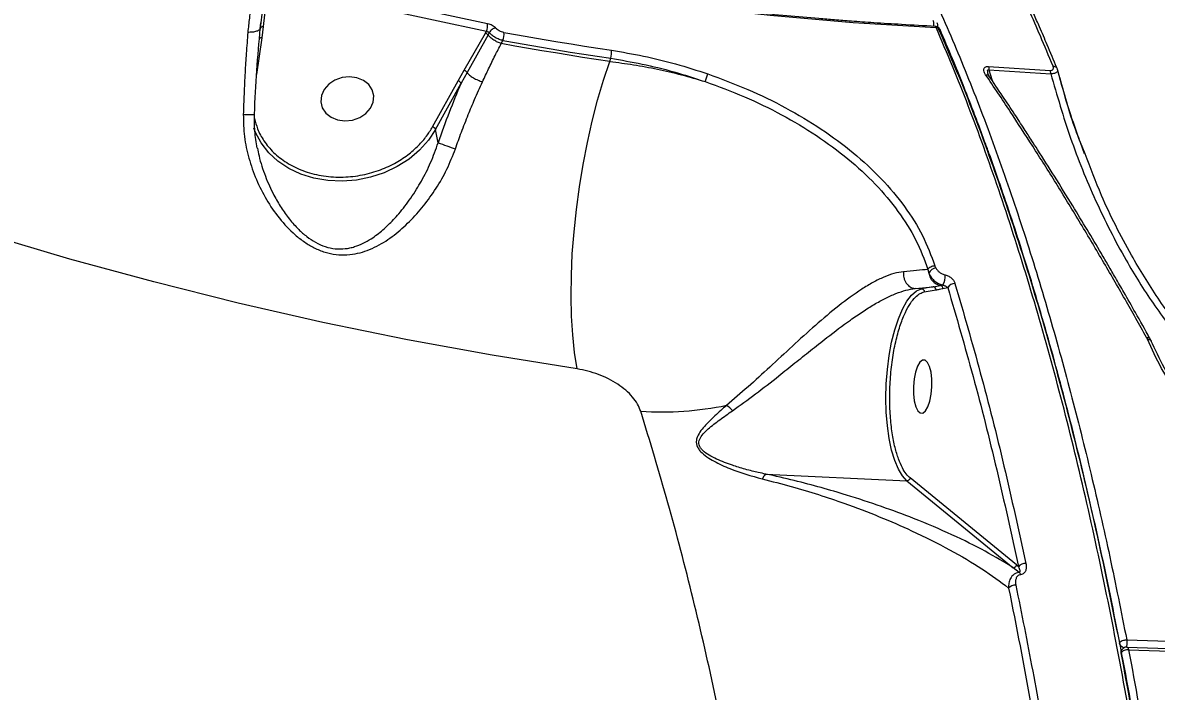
# Model space of a CAD drawing. Header units: millimetres. Extents: x -5609 to 5139, y -3980 to 3221.
# Drawn here: x 2447.6 to 2638.7, y -23.6 to 89.1 of the extents above; entities that cross this region are included whole.
import ezdxf

# ---------------------------------------------------------------- set-up
doc = ezdxf.new("R2010")
doc.units = ezdxf.units.MM
doc.layers.add('DIKOM_ОБЪЕКТ', color=7, linetype='Continuous')
doc.layers.add('DIKOM_РАЗМЕР_ОБЪЕКТА', color=7, linetype='Continuous')
doc.styles.add('style1', font='arial.ttf', dxfattribs={"width": 0.8})
doc.dimstyles.new('1-50', dxfattribs={"dimtxt": 300, "dimasz": 200, "dimexe": 100, "dimexo": 0, "dimgap": 100, "dimtad": 1, "dimtxsty": 'style1', "dimcen": 200, "dimclrd": 7, "dimclre": 7, "dimclrt": 7, "dimadec": 1, "dimazin": 2, "dimtfac": 1, "dimtmove": 0, "dimatfit": 2, "dimfxl": 0, "dimlwd": 25, "dimlwe": 18, "dimarcsym": 0})

# ---------------------------------------------------------------- blocks, each defined once
blk = doc.blocks.new('A$Cc336a1e3')
at = {"color": 8, "linetype": 'Continuous', "lineweight": 15}
for p, q in [((5307.92, 1361.51), (5308.74, 1368.13)), ((5308.09, 1359.41), (5307.23, 1353.25)), ((5430.64, 1354.01), (5431.19, 1352.21))]:
    blk.add_line(p, q, dxfattribs=at)
at = {"color": 7, "linetype": 'Continuous', "lineweight": 15}
for p, q in [((5309.15, 1368.27), (5308.31, 1361.29)), ((5345.95, 1360.47), (5309.17, 1368.38)), ((5309.39, 1369.72), (5346.15, 1361.82)), ((5307.83, 1360.92), (5307.96, 1361.95)), ((5307.83, 1360.7), (5307.87, 1361.06)), ((5307.87, 1361.06), (5307.92, 1361.51)), ((5308.31, 1361.29), (5308.09, 1359.41)), ((5345.8, 1360.19), (5345.95, 1360.47)), ((5346.45, 1360.29), (5346.23, 1359.9)), ((5342.2, 1353.94), (5345.8, 1360.19)), ((5346.23, 1359.9), (5342.69, 1353.55)), ((5348.47, 1358.43), (5348.75, 1358.95)), ((5366.74, 1355.42), (5366.9, 1355.96)), ((5430.57, 1354.57), (5440.97, 1353.92)), ((5341.18, 1352.18), (5342.2, 1353.94)), ((5342.69, 1353.55), (5341.68, 1351.75)), ((5430.64, 1354.01), (5441.06, 1353.36)), ((5336.88, 1344.41), (5341.18, 1352.18)), ((5337.38, 1343.98), (5341.68, 1351.75)), ((5337.82, 1341.74), (5337.38, 1343.98)), ((5446.73, 1339.86), (5446.05, 1341.8)), ((5446.84, 1339.87), (5446.07, 1341.8)), ((5420.36, 1320.4), (5420.52, 1319.78)), ((5421.7, 1320.64), (5421.54, 1321)), ((5418.2, 1317.16), (5418.21, 1317.16)), ((5418.21, 1317.16), (5421.27, 1317.47)), ((5419.29, 1317.11), (5418.21, 1317.16)), ((5421.27, 1317.47), (5419.29, 1317.11)), ((5419.75, 1316.59), (5421.73, 1316.95)), ((5421.27, 1317.47), (5422.47, 1317.69)), ((5422.47, 1317.69), (5422.87, 1317.77)), ((5422.87, 1317.17), (5423.71, 1317.34)), ((5457.2, 1308.92), (5457.22, 1308.88)), ((5457.22, 1308.88), (5457.35, 1308.63)), ((5457.82, 1308.7), (5457.81, 1308.72)), ((5458, 1308.34), (5457.83, 1308.69)), ((5393.06, 1285.91), (5416.82, 1284.79)), ((5416.82, 1284.79), (5434.74, 1270.13)), ((5435.27, 1270.59), (5417.35, 1285.25)), ((5435.27, 1270.59), (5435.63, 1270.29)), ((5435.74, 1269.33), (5434.74, 1270.13)), ((5452.71, 1257.2), (5452.62, 1257.45)), ((5453.04, 1256.29), (5452.86, 1255.98))]:
    blk.add_line(p, q, dxfattribs=at)
at = {"color": 7, "linetype": 'Continuous', "lineweight": 15, "flags": 128}
for points in [[(5134.37, 1449.42), (5147.2, 1442.04), (5160.17, 1434.95), (5173.28, 1428.17), (5186.5, 1421.69), (5199.85, 1415.51), (5213.3, 1409.65), (5226.85, 1404.1), (5240.48, 1398.87), (5254.2, 1393.96), (5267.99, 1389.38), (5281.84, 1385.13), (5295.75, 1381.2), (5309.7, 1377.61), (5323.68, 1374.36), (5337.69, 1371.45), (5351.71, 1368.87), (5365.75, 1366.64), (5379.78, 1364.75), (5393.8, 1363.21), (5407.79, 1362.01), (5421.76, 1361.16)], [(5361.24, 1303.64), (5346.95, 1305.94), (5332.66, 1308.55), (5318.39, 1311.47), (5304.14, 1314.72), (5289.92, 1318.27), (5275.74, 1322.14), (5261.61, 1326.32), (5247.53, 1330.81), (5233.51, 1335.6), (5219.56, 1340.69), (5205.68, 1346.09), (5191.89, 1351.78), (5178.2, 1357.76), (5164.6, 1364.03)], [(5307.87, 1361.06), (5307.88, 1361.11), (5307.91, 1361.15), (5307.95, 1361.19), (5308, 1361.23), (5308.07, 1361.26), (5308.14, 1361.28), (5308.22, 1361.29), (5308.31, 1361.29)], [(5348.92, 1360.3), (5351.18, 1359.89), (5353.44, 1359.5), (5355.71, 1359.11), (5357.97, 1358.74), (5360.23, 1358.37), (5362.5, 1358.01), (5364.76, 1357.66), (5367.02, 1357.32)], [(5366.74, 1355.42), (5364.46, 1355.77), (5362.17, 1356.12), (5359.89, 1356.49), (5357.6, 1356.86), (5355.32, 1357.24), (5353.04, 1357.63), (5350.75, 1358.02), (5348.47, 1358.43)], [(5348.75, 1358.95), (5351.02, 1358.54), (5353.29, 1358.15), (5355.56, 1357.76), (5357.83, 1357.38), (5360.09, 1357.01), (5362.36, 1356.65), (5364.63, 1356.3), (5366.9, 1355.96)], [(5361.24, 1303.64), (5360.81, 1306.38), (5360.5, 1309.34), (5360.3, 1312.52), (5360.22, 1315.88), (5360.27, 1319.39), (5360.43, 1323.02), (5360.72, 1326.73), (5361.12, 1330.49), (5361.63, 1334.28), (5362.25, 1338.04), (5362.97, 1341.75), (5363.79, 1345.38), (5364.7, 1348.89), (5365.68, 1352.25), (5366.74, 1355.42)], [(5324.14, 1352.68), (5322.91, 1352.84), (5321.63, 1352.7), (5320.44, 1352.27), (5319.4, 1351.58), (5318.63, 1350.7), (5318.16, 1349.69), (5318.05, 1348.64), (5318.3, 1347.62), (5318.89, 1346.73), (5319.78, 1346.03), (5320.89, 1345.58), (5322.12, 1345.42), (5323.4, 1345.56), (5324.6, 1345.99), (5325.63, 1346.67), (5326.4, 1347.55), (5326.87, 1348.56), (5326.98, 1349.62), (5326.73, 1350.64), (5326.14, 1351.53), (5325.25, 1352.23), (5324.14, 1352.68)], [(5453.86, 1257.97), (5467.77, 1257.53), (5481.68, 1257.47), (5495.57, 1257.79), (5509.44, 1258.48), (5523.28, 1259.56), (5537.08, 1261.01), (5550.83, 1262.83), (5564.52, 1265.04), (5578.15, 1267.61), (5591.7, 1270.56), (5605.17, 1273.88), (5618.54, 1277.56), (5631.81, 1281.61), (5644.97, 1286.03), (5658, 1290.8), (5670.92, 1295.93), (5683.69, 1301.41), (5696.32, 1307.25), (5708.79, 1313.42), (5721.11, 1319.94), (5733.25, 1326.8)], [(5453.89, 1256.75), (5467.83, 1256.31), (5481.76, 1256.25), (5495.68, 1256.57), (5509.59, 1257.26), (5523.46, 1258.34), (5537.28, 1259.79), (5551.07, 1261.63), (5564.79, 1263.83), (5578.44, 1266.41), (5592.02, 1269.37), (5605.52, 1272.69), (5618.92, 1276.39), (5632.22, 1280.44), (5645.4, 1284.87), (5658.47, 1289.65), (5671.41, 1294.79), (5684.21, 1300.29), (5696.86, 1306.13), (5709.37, 1312.32), (5721.71, 1318.86), (5733.88, 1325.73)], [(5454.18, 1256.31), (5468.13, 1255.87), (5482.08, 1255.81), (5496.01, 1256.13), (5509.93, 1256.83), (5523.81, 1257.9), (5537.65, 1259.36), (5551.44, 1261.19), (5565.18, 1263.4), (5578.84, 1265.98), (5592.44, 1268.94), (5605.94, 1272.27), (5619.35, 1275.96), (5632.66, 1280.03), (5645.86, 1284.45), (5658.94, 1289.24), (5671.89, 1294.39), (5684.7, 1299.89), (5697.37, 1305.74), (5709.88, 1311.93), (5722.23, 1318.47), (5734.41, 1325.35)], [(5416.82, 1284.79), (5416.07, 1285.61), (5415.38, 1286.76), (5414.77, 1288.21), (5414.25, 1289.93), (5413.83, 1291.89), (5413.53, 1294.03), (5413.35, 1296.32), (5413.29, 1298.7), (5413.35, 1301.13), (5413.53, 1303.54), (5413.84, 1305.89), (5414.25, 1308.13), (5414.77, 1310.21), (5415.38, 1312.08), (5416.07, 1313.7), (5416.82, 1315.04), (5417.62, 1316.07), (5418.45, 1316.77), (5419.29, 1317.11)], [(5419.01, 1304.74), (5418.61, 1304.06), (5418.28, 1303.1), (5418.04, 1301.94), (5417.93, 1300.67), (5417.93, 1299.4), (5418.06, 1298.24), (5418.31, 1297.26), (5418.65, 1296.57), (5419.06, 1296.2), (5419.5, 1296.19), (5419.94, 1296.54), (5420.34, 1297.23), (5420.67, 1298.19), (5420.9, 1299.35), (5421.02, 1300.61), (5421.01, 1301.88), (5420.88, 1303.05), (5420.63, 1304.02), (5420.29, 1304.72), (5419.89, 1305.09), (5419.45, 1305.1), (5419.01, 1304.74)]]:
    blk.add_lwpolyline(points, dxfattribs=at)
at = {"color": 8, "linetype": 'Continuous', "lineweight": 15, "flags": 128}
for points in [[(5308.09, 1359.41), (5307.99, 1359.41), (5307.91, 1359.39), (5307.82, 1359.37), (5307.76, 1359.34), (5307.7, 1359.3), (5307.67, 1359.25), (5307.65, 1359.2), (5307.65, 1359.2)], [(5337.38, 1343.98), (5336.18, 1342.16), (5334.68, 1340.48), (5332.92, 1338.99), (5330.93, 1337.72), (5328.75, 1336.68), (5326.45, 1335.92), (5324.05, 1335.43), (5321.63, 1335.25), (5319.22, 1335.35), (5316.89, 1335.76), (5314.68, 1336.45), (5312.65, 1337.41), (5310.83, 1338.62), (5309.27, 1340.06), (5308, 1341.69), (5307.05, 1343.47), (5306.77, 1344.21)]]:
    blk.add_lwpolyline(points, dxfattribs=at)
at = {"color": 7, "linetype": 'Continuous', "lineweight": 15}
for centre, radius, start, end in [((5343.12, 1361.57), 3.04, 338.8155, 4.7076), ((5346.12, 1359.95), 2.81, 339.0799, 7.0507), ((5345.51, 1359.29), 0.945, 40.1717, 72.2199), ((5364.36, 1356.88), 2.7, 340.1719, 9.3898), ((5341.94, 1353.12), 0.862, 29.5692, 71.896), ((5351.55, 1363.32), 33.26, 340.1688, 342.5162), ((5439.1, 1353.35), 1.96, 0.2464, 16.9184), ((5340.84, 1351.17), 1.06, 69.5388, 71.6914), ((5341.01, 1351.46), 0.736, 23.0436, 73.4328), ((5336.69, 1343.68), 0.757, 23.5382, 75.5637), ((5357.55, 1392.93), 54.86, 248.9251, 252.1471), ((5421.83, 1319.23), 1.42, 94.9954, 156.9877), ((5422.98, 1320.11), 2.48, 187.6378, 258.0805), ((5420.78, 1319.19), 2.52, 325.7225, 6.1233), ((5419.27, 1316.66), 0.447, 71.9387, 87.2924), ((5421.25, 1317.02), 0.447, 71.9364, 87.2948), ((5421.22, 1316.97), 0.51, 358.0692, 70.7236), ((5424.82, 1316.74), 1.26, 85.1085, 151.7424), ((5375.57, 1350.47), 54.08, 266.175, 281.5934), ((5383.83, 1293.59), 4.69, 39.8033, 56.2203), ((5434.74, 1270.66), 0.53, 269.0436, 352.3952), ((5436.73, 1269.47), 1.38, 84.2457, 143.271), ((5435.28, 1268.75), 0.739, 16.1009, 51.792), ((5435.05, 1265.75), 1.45, 84.9908, 138.8774)]:
    blk.add_arc(centre, radius, start, end, dxfattribs=at)
for points, knots in [([(5421.59, 1361.34), (5419.7, 1361.44), (5416.25, 1361.62), (5411.54, 1361.92), (5407.77, 1362.18), (5404.69, 1362.42), (5399.25, 1362.86), (5388.26, 1363.88), (5372.33, 1365.78), (5354.19, 1368.53), (5335.65, 1371.9), (5316.03, 1376.13), (5295.38, 1381.33), (5279.23, 1385.99), (5267.55, 1389.65), (5260.27, 1392.03), (5252.98, 1394.52), (5245.54, 1397.15), (5238.4, 1399.78), (5231.88, 1402.26), (5226, 1404.57), (5220.31, 1406.86), (5214.57, 1409.24), (5208.92, 1411.65), (5203.33, 1414.09), (5194.08, 1418.24), (5181.2, 1424.29), (5167.89, 1431), (5157.78, 1436.35), (5152.39, 1439.29), (5148.52, 1441.44), (5145.86, 1442.93), (5142.61, 1444.77), (5138.71, 1447.01), (5135.91, 1448.66), (5134.39, 1449.54)], [0, 0, 0, 0, 0.019331, 0.035395, 0.048183, 0.05786, 0.066898, 0.103716, 0.170042, 0.229263, 0.288484, 0.358985, 0.429486, 0.499987, 0.525112, 0.550237, 0.575363, 0.600813, 0.627681, 0.649928, 0.669085, 0.689516, 0.709802, 0.729705, 0.749447, 0.769188, 0.828411, 0.887634, 0.913693, 0.939166, 0.946989, 0.956554, 0.968582, 0.983067, 1, 1, 1, 1]), ([(5441.45, 1354.63), (5440.74, 1356.34), (5439.41, 1359.54), (5437.51, 1363.87), (5435.92, 1367.37), (5434.63, 1370.12), (5433.82, 1371.81), (5433.33, 1372.81), (5433.11, 1373.26), (5432.91, 1373.68), (5432.71, 1374.07), (5432.53, 1374.43), (5431.27, 1376.97), (5429, 1381.37), (5425.75, 1387.25), (5423.64, 1390.77), (5422.63, 1392.44)], [0, 0, 0, 0, 0.120822, 0.226649, 0.317481, 0.382191, 0.43632, 0.448749, 0.460453, 0.471429, 0.481682, 0.491205, 0.500006, 0.682432, 0.849098, 1, 1, 1, 1]), ([(5442.08, 1354.35), (5441.55, 1355.64), (5440.58, 1357.97), (5439.28, 1360.99), (5438.26, 1363.31), (5437.4, 1365.21), (5435.78, 1368.76), (5433.7, 1373.11), (5431.19, 1378.07), (5429.57, 1381.14), (5428.37, 1383.34), (5427.46, 1384.99), (5426.29, 1387.05), (5424.86, 1389.51), (5423.82, 1391.23), (5423.25, 1392.17)], [0, 0, 0, 0, 0.091759, 0.164602, 0.218584, 0.261865, 0.306037, 0.484357, 0.598043, 0.702918, 0.737192, 0.783861, 0.843198, 0.915232, 1, 1, 1, 1]), ([(5306.63, 1367.46), (5306.53, 1366.71), (5306.34, 1365.18), (5306, 1362.8), (5305.83, 1361.14), (5305.75, 1360.33)], [0, 0, 0, 0, 0.327815, 0.671603, 1, 1, 1, 1]), ([(5421.35, 1361.93), (5421.34, 1362), (5421.32, 1362.16), (5421.27, 1362.27), (5421.25, 1362.33)], [0, 0, 0, 0, 0.500121, 1, 1, 1, 1]), ([(5305.75, 1360.33), (5305.66, 1359.15), (5305.48, 1356.94), (5305.27, 1353.46), (5305.1, 1350.02), (5305.03, 1347.64), (5304.99, 1346.49)], [0, 0, 0, 0, 0.264905, 0.499064, 0.757741, 1, 1, 1, 1]), ([(5307.87, 1361.06), (5307.83, 1360.95), (5307.75, 1360.74), (5307.26, 1360.49), (5306.57, 1360.34), (5306.01, 1360.33), (5305.75, 1360.33)], [0, 0, 0, 0, 0.248142, 0.507901, 0.763399, 1, 1, 1, 1]), ([(5306.86, 1346.54), (5306.98, 1349.02), (5307.22, 1353.98), (5307.64, 1358.65), (5307.85, 1360.98)], [0, 0, 0, 0, 0.501087, 1, 1, 1, 1]), ([(5345.95, 1360.47), (5346, 1360.47), (5346.1, 1360.46), (5346.24, 1360.43), (5346.36, 1360.37), (5346.42, 1360.32), (5346.45, 1360.29)], [0, 0, 0, 0, 0.256211, 0.508707, 0.756289, 1, 1, 1, 1]), ([(5346.15, 1361.82), (5346.28, 1361.78), (5346.55, 1361.72), (5346.93, 1361.54), (5347.27, 1361.32), (5347.43, 1361.15), (5347.51, 1361.06)], [0, 0, 0, 0, 0.249316, 0.499123, 0.749209, 1, 1, 1, 1]), ([(5347.51, 1361.06), (5347.41, 1361.04), (5347.21, 1361), (5346.9, 1360.82), (5346.62, 1360.57), (5346.51, 1360.39), (5346.45, 1360.29)], [0, 0, 0, 0, 0.24178, 0.499991, 0.758277, 1, 1, 1, 1]), ([(5348.75, 1358.95), (5348.53, 1359.01), (5348.09, 1359.13), (5347.44, 1359.45), (5346.86, 1359.85), (5346.59, 1360.15), (5346.45, 1360.29)], [0, 0, 0, 0, 0.248968, 0.498585, 0.748737, 1, 1, 1, 1]), ([(5348.92, 1360.3), (5348.78, 1360.33), (5348.51, 1360.39), (5348.11, 1360.57), (5347.76, 1360.8), (5347.59, 1360.97), (5347.51, 1361.06)], [0, 0, 0, 0, 0.249231, 0.49894, 0.749055, 1, 1, 1, 1]), ([(5366.47, 639.15), (5368.93, 642.33), (5373.84, 648.68), (5381, 659.52), (5387.98, 671.24), (5394.74, 683.9), (5401.13, 697.13), (5407.14, 710.81), (5412.79, 724.85), (5417.11, 736.56), (5420.24, 745.54), (5422.26, 751.54), (5424.24, 757.64), (5426.19, 763.81), (5428.09, 770.07), (5431.16, 780.5), (5435.24, 795.34), (5440.11, 814.92), (5444.58, 834.87), (5448.65, 855.12), (5452.25, 875.14), (5455.39, 894.85), (5458.12, 914.16), (5459.99, 929.28), (5461.21, 940.1), (5461.9, 946.59), (5462.56, 953.08), (5463.18, 959.57), (5463.76, 966.04), (5464.31, 972.5), (5465.26, 984.51), (5466.44, 1002.04), (5467.54, 1025), (5468.2, 1047.66), (5468.44, 1069.94), (5468.29, 1089.1), (5467.92, 1105.23), (5467.46, 1118.44), (5466.86, 1131.43), (5466.13, 1144.19), (5465.25, 1156.72), (5464.25, 1169.01), (5463.12, 1181.05), (5461.56, 1195.71), (5459.44, 1212.84), (5456.6, 1232.21), (5453.4, 1250.96), (5449.85, 1269.06), (5445.95, 1286.45), (5441.73, 1303.08), (5437.19, 1318.92), (5432.34, 1333.92), (5427.23, 1348.11), (5423.58, 1356.81), (5421.76, 1361.16)], [0, 0, 0, 0, 0.025552, 0.050983, 0.076294, 0.101484, 0.126553, 0.149842, 0.173026, 0.196104, 0.205143, 0.214165, 0.223171, 0.232161, 0.241134, 0.250092, 0.276443, 0.302491, 0.328238, 0.353682, 0.378823, 0.402016, 0.424946, 0.447612, 0.455186, 0.46273, 0.470244, 0.477729, 0.485183, 0.492607, 0.500002, 0.526531, 0.552719, 0.578564, 0.604068, 0.629229, 0.644782, 0.660202, 0.675488, 0.690641, 0.70566, 0.720545, 0.735296, 0.749914, 0.775113, 0.80027, 0.825384, 0.850457, 0.875486, 0.900474, 0.925419, 0.950322, 0.975182, 1, 1, 1, 1]), ([(5367.13, 639.42), (5367.85, 640.32), (5369.21, 642.03), (5371.1, 644.52), (5372.72, 646.72), (5374.07, 648.59), (5375.2, 650.2), (5377.45, 653.44), (5380.73, 658.42), (5385.05, 665.44), (5390.24, 674.44), (5396.37, 686.04), (5403.11, 700.25), (5409.42, 714.92), (5415.31, 729.92), (5420.95, 745.68), (5426.34, 762.15), (5431.45, 779.28), (5436.29, 797.04), (5440.83, 815.39), (5445.07, 834.28), (5449, 853.67), (5452.6, 873.48), (5455.85, 893.67), (5458.77, 914.19), (5461.33, 934.99), (5463.54, 956.02), (5465.39, 977.23), (5466.86, 998.56), (5467.96, 1019.93), (5468.69, 1041.3), (5469.04, 1062.62), (5469.01, 1083.84), (5468.6, 1104.9), (5467.81, 1125.76), (5466.65, 1146.34), (5465.12, 1166.58), (5463.22, 1186.44), (5460.96, 1205.88), (5458.34, 1224.83), (5455.36, 1243.28), (5452.05, 1261.15), (5448.48, 1278.01), (5444.69, 1293.85), (5440.72, 1308.72), (5437.27, 1320.28), (5434.5, 1328.86), (5432.57, 1334.58), (5431.04, 1338.92), (5429.85, 1342.16), (5428.9, 1344.74), (5427.69, 1347.93), (5426.19, 1351.74), (5424.41, 1356.13), (5423.11, 1359.18), (5422.41, 1360.81)], [0, 0, 0, 0, 0.007473, 0.014038, 0.019684, 0.024396, 0.028181, 0.031571, 0.048145, 0.063179, 0.078212, 0.105054, 0.131895, 0.156297, 0.180744, 0.205166, 0.229565, 0.253964, 0.278363, 0.302761, 0.327166, 0.351622, 0.376024, 0.400421, 0.424819, 0.449216, 0.473614, 0.498037, 0.522477, 0.546874, 0.571271, 0.595669, 0.620065, 0.644465, 0.668917, 0.693327, 0.717725, 0.742122, 0.766521, 0.790918, 0.81533, 0.839783, 0.864185, 0.886958, 0.909732, 0.932505, 0.942527, 0.952483, 0.961633, 0.965112, 0.969632, 0.975381, 0.982366, 0.990583, 1, 1, 1, 1]), ([(5422.44, 1360.74), (5422.43, 1360.76), (5422.4, 1360.89), (5422.21, 1361.09), (5421.92, 1361.3), (5421.68, 1361.33), (5421.58, 1361.34)], [0, 0, 0, 0, 0.049865, 0.373158, 0.707656, 1, 1, 1, 1]), ([(5421.97, 1361.22), (5421.97, 1361.23), (5421.98, 1361.25), (5422, 1361.31), (5422.02, 1361.46), (5422.02, 1361.67), (5421.96, 1361.83), (5421.93, 1361.91)], [0, 0, 0, 0, 0.013049, 0.104176, 0.287055, 0.618767, 1, 1, 1, 1]), ([(5345.3, 1351.98), (5345.65, 1352.73), (5346.35, 1354.24), (5347.37, 1356.41), (5348.11, 1357.77), (5348.47, 1358.43)], [0, 0, 0, 0, 0.332983, 0.677094, 1, 1, 1, 1]), ([(5348.47, 1358.43), (5348.26, 1358.51), (5347.83, 1358.66), (5347.2, 1359.02), (5346.63, 1359.44), (5346.36, 1359.75), (5346.23, 1359.9)], [0, 0, 0, 0, 0.241495, 0.495406, 0.751779, 1, 1, 1, 1]), ([(5367.02, 1357.32), (5368.82, 1357.01), (5372.41, 1356.41), (5377.87, 1355.07), (5381.46, 1353.91), (5383.26, 1353.33)], [0, 0, 0, 0, 0.333875, 0.666015, 1, 1, 1, 1]), ([(5366.74, 1355.42), (5368.08, 1355.26), (5370.75, 1354.92), (5374.79, 1354.15), (5378.83, 1353.22), (5381.49, 1352.43), (5382.83, 1352.03)], [0, 0, 0, 0, 0.251205, 0.500435, 0.749453, 1, 1, 1, 1]), ([(5366.9, 1355.96), (5368.66, 1355.66), (5372.18, 1355.06), (5377.54, 1353.75), (5381.06, 1352.61), (5382.83, 1352.03)], [0, 0, 0, 0, 0.334014, 0.665991, 1, 1, 1, 1]), ([(5430.08, 1353.2), (5429.99, 1353.35), (5429.81, 1353.65), (5429.75, 1354.03), (5429.82, 1354.3), (5429.97, 1354.46), (5430.22, 1354.57), (5430.45, 1354.57), (5430.57, 1354.57)], [0, 0, 0, 0, 0.25057, 0.499894, 0.625077, 0.750492, 0.875269, 1, 1, 1, 1]), ([(5430.57, 1354.57), (5430.59, 1354.49), (5430.63, 1354.34), (5430.64, 1354.12), (5430.64, 1354.01)], [0, 0, 0, 0, 0.500003, 1, 1, 1, 1]), ([(5440.97, 1353.92), (5441.04, 1353.92), (5441.16, 1353.92), (5441.31, 1353.97), (5441.42, 1354.05), (5441.51, 1354.19), (5441.53, 1354.39), (5441.47, 1354.55), (5441.45, 1354.63)], [0, 0, 0, 0, 0.124715, 0.249732, 0.369413, 0.500319, 0.750131, 1, 1, 1, 1]), ([(5342.69, 1353.55), (5342.81, 1353.41), (5343.07, 1353.13), (5343.74, 1352.68), (5344.52, 1352.26), (5345.05, 1352.07), (5345.3, 1351.98)], [0, 0, 0, 0, 0.248058, 0.508056, 0.763652, 1, 1, 1, 1]), ([(5383.26, 1353.33), (5385.52, 1352.49), (5390.04, 1350.83), (5396.47, 1347.68), (5402.46, 1344.11), (5407.89, 1340.09), (5412.62, 1335.71), (5416.54, 1331.02), (5419.65, 1326.1), (5420.91, 1322.71), (5421.54, 1321)], [0, 0, 0, 0, 0.124822, 0.249216, 0.374557, 0.498948, 0.624295, 0.749046, 0.873927, 1, 1, 1, 1]), ([(5457.2, 1308.92), (5455.99, 1311.07), (5453.54, 1315.46), (5449.75, 1322), (5445.87, 1328.52), (5441.95, 1334.94), (5438.07, 1341.09), (5434.12, 1347.21), (5431.47, 1351.15), (5430.08, 1353.2)], [0, 0, 0, 0, 0.135727, 0.276763, 0.4231, 0.566648, 0.710891, 0.849209, 1, 1, 1, 1]), ([(5430.64, 1353.02), (5430.62, 1353.05), (5430.6, 1353.09), (5430.56, 1353.17), (5430.55, 1353.21)], [0, 0, 0, 0, 0.537812, 1, 1, 1, 1]), ([(5457.77, 1308.77), (5456.96, 1310.23), (5455.5, 1312.83), (5453.56, 1316.24), (5452.04, 1318.87), (5450.78, 1321.04), (5448.39, 1325.1), (5445.36, 1330.15), (5441.76, 1335.97), (5439.46, 1339.61), (5437.76, 1342.25), (5436.48, 1344.24), (5434.85, 1346.74), (5432.86, 1349.73), (5431.42, 1351.87), (5430.64, 1353.02)], [0, 0, 0, 0, 0.091556, 0.164214, 0.217963, 0.26124, 0.305428, 0.48375, 0.597416, 0.702126, 0.736577, 0.783425, 0.842907, 0.915073, 1, 1, 1, 1]), ([(5441.06, 1353.36), (5441.18, 1353.37), (5441.43, 1353.39), (5441.74, 1353.47), (5441.97, 1353.56), (5442.17, 1353.69), (5442.28, 1353.86), (5442.22, 1354), (5442.2, 1354.06)], [0, 0, 0, 0, 0.141782, 0.283441, 0.418942, 0.546744, 0.781505, 1, 1, 1, 1]), ([(5441.06, 1353.36), (5442.11, 1349.73), (5444.2, 1342.49), (5448.47, 1331.98), (5453.18, 1322.68), (5458.22, 1314.6), (5462.85, 1308.47), (5467.38, 1303.5), (5471.56, 1299.59), (5474.65, 1297.42), (5476.18, 1296.34)], [0, 0, 0, 0, 0.167, 0.333067, 0.498441, 0.623692, 0.749446, 0.833905, 0.917661, 1, 1, 1, 1]), ([(5442.25, 1353.92), (5442.23, 1353.99), (5442.19, 1354.13), (5442.12, 1354.27), (5442.08, 1354.35)], [0, 0, 0, 0, 0.491584, 1, 1, 1, 1]), ([(5446.05, 1341.8), (5445.41, 1343.57), (5443.97, 1347.56), (5442.87, 1351.64), (5442.26, 1353.92)], [0, 0, 0, 0, 0.44346, 1, 1, 1, 1]), ([(5341.68, 1351.75), (5341, 1350.12), (5339.62, 1346.87), (5338.43, 1343.45), (5337.82, 1341.74)], [0, 0, 0, 0, 0.498647, 1, 1, 1, 1]), ([(5340.73, 1340.71), (5341.07, 1341.64), (5341.76, 1343.59), (5342.85, 1346.37), (5344.03, 1349.21), (5344.86, 1351), (5345.3, 1351.98)], [0, 0, 0, 0, 0.240297, 0.500625, 0.728481, 1, 1, 1, 1]), ([(5382.83, 1352.03), (5385.05, 1351.22), (5389.47, 1349.59), (5395.78, 1346.51), (5401.65, 1343.01), (5406.97, 1339.08), (5411.61, 1334.79), (5415.45, 1330.2), (5418.5, 1325.38), (5419.74, 1322.07), (5420.36, 1320.4)], [0, 0, 0, 0, 0.125, 0.249514, 0.374924, 0.499325, 0.624632, 0.749297, 0.87406, 1, 1, 1, 1]), ([(5304.99, 1346.49), (5305.27, 1346.48), (5305.85, 1346.47), (5306.51, 1346.48), (5306.89, 1346.52), (5306.86, 1346.55), (5306.84, 1346.57)], [0, 0, 0, 0, 0.241248, 0.499989, 0.758684, 1, 1, 1, 1]), ([(5304.99, 1346.49), (5305.02, 1345.24), (5305.07, 1342.76), (5305.87, 1339.07), (5307.11, 1335.52), (5308.83, 1332.12), (5310.99, 1328.96), (5313.22, 1326.57), (5315.27, 1324.97), (5316.96, 1323.97), (5318.75, 1323.24), (5320.62, 1322.84), (5322.48, 1322.79), (5324.24, 1323.05), (5325.92, 1323.57), (5328.01, 1324.51), (5330.43, 1326.09), (5333.03, 1328.4), (5335.4, 1331.05), (5337.51, 1334.01), (5339.37, 1337.22), (5340.28, 1339.55), (5340.73, 1340.71)], [0, 0, 0, 0, 0.061031, 0.122059, 0.183992, 0.245964, 0.308725, 0.372019, 0.405258, 0.436162, 0.468586, 0.501067, 0.533247, 0.565711, 0.596359, 0.629329, 0.692102, 0.754281, 0.816246, 0.877523, 0.938936, 1, 1, 1, 1]), ([(5307.34, 1340.84), (5307.18, 1341.78), (5306.85, 1343.67), (5306.86, 1345.58), (5306.86, 1346.54)], [0, 0, 0, 0, 0.500646, 1, 1, 1, 1]), ([(5420.36, 1320.4), (5419.75, 1320.33), (5418.54, 1320.18), (5417, 1320.06), (5416.22, 1320)], [0, 0, 0, 0, 0.501562, 1, 1, 1, 1]), ([(5420.36, 1320.4), (5420.41, 1320.48), (5420.52, 1320.65), (5420.83, 1320.86), (5421.19, 1320.99), (5421.43, 1321), (5421.54, 1321)], [0, 0, 0, 0, 0.241212, 0.500004, 0.758931, 1, 1, 1, 1]), ([(5421.7, 1320.64), (5421.78, 1320.51), (5421.94, 1320.26), (5422.31, 1319.9), (5422.69, 1319.66), (5423.03, 1319.51), (5423.2, 1319.47), (5423.29, 1319.45)], [0, 0, 0, 0, 0.250562, 0.500054, 0.749901, 0.875233, 1, 1, 1, 1]), ([(5416.22, 1320), (5415.7, 1319.92), (5414.66, 1319.77), (5412.93, 1319.13), (5411.1, 1318.23), (5408.59, 1316.71), (5405.33, 1314.32), (5401.4, 1310.99), (5397.5, 1307.45), (5393.71, 1303.93), (5390.01, 1300.54), (5387.63, 1298.51), (5386.44, 1297.48)], [0, 0, 0, 0, 0.062485, 0.125536, 0.188141, 0.250778, 0.375724, 0.500866, 0.625325, 0.75054, 0.874744, 1, 1, 1, 1]), ([(5416.22, 1320), (5416.23, 1319.67), (5416.23, 1319.16), (5416.46, 1318.51), (5416.77, 1317.94), (5417.23, 1317.5), (5417.75, 1317.23), (5418.05, 1317.19), (5418.2, 1317.16)], [0, 0, 0, 0, 0.23841, 0.367761, 0.500158, 0.733084, 0.86457, 1, 1, 1, 1]), ([(5420.52, 1319.78), (5420.62, 1319.56), (5420.83, 1319.12), (5421.36, 1318.52), (5422.04, 1318), (5422.59, 1317.85), (5422.87, 1317.77)], [0, 0, 0, 0, 0.236075, 0.477902, 0.732046, 1, 1, 1, 1]), ([(5423.29, 1319.45), (5423.39, 1319.43), (5423.6, 1319.38), (5423.98, 1319.2), (5424.39, 1318.89), (5424.75, 1318.45), (5424.87, 1318.15), (5424.92, 1318)], [0, 0, 0, 0, 0.124874, 0.250313, 0.499832, 0.749635, 1, 1, 1, 1]), ([(5387.44, 1296.59), (5388.72, 1297.51), (5391.28, 1299.35), (5394.81, 1302.11), (5397.9, 1304.59), (5400.6, 1306.75), (5403.71, 1309.21), (5406.67, 1311.44), (5409.33, 1313.27), (5411.29, 1314.5), (5413.17, 1315.54), (5414.97, 1316.35), (5416.68, 1316.94), (5417.7, 1317.09), (5418.2, 1317.16)], [0, 0, 0, 0, 0.128907, 0.257464, 0.343268, 0.425316, 0.51198, 0.634359, 0.698334, 0.760342, 0.820083, 0.880475, 0.941035, 1, 1, 1, 1]), ([(5417.35, 1285.25), (5417.14, 1285.46), (5416.68, 1285.9), (5416.02, 1286.97), (5415.37, 1288.44), (5414.78, 1290.4), (5414.31, 1292.84), (5413.99, 1295.72), (5413.89, 1298.93), (5414.02, 1302.28), (5414.4, 1305.56), (5414.97, 1308.56), (5415.71, 1311.12), (5416.53, 1313.18), (5417.38, 1314.7), (5418.22, 1315.73), (5419.01, 1316.36), (5419.51, 1316.52), (5419.75, 1316.59)], [0, 0, 0, 0, 0.046363, 0.097611, 0.153947, 0.215359, 0.28154, 0.351812, 0.425102, 0.5, 0.574897, 0.648189, 0.718459, 0.784639, 0.846051, 0.902391, 0.953634, 1, 1, 1, 1]), ([(5419.41, 1317.09), (5419.46, 1317.07), (5419.56, 1317.03), (5419.67, 1316.9), (5419.74, 1316.75), (5419.75, 1316.64), (5419.75, 1316.59)], [0, 0, 0, 0, 0.250113, 0.500011, 0.750039, 1, 1, 1, 1]), ([(5421.73, 1316.95), (5421.92, 1316.98), (5422.27, 1317.05), (5422.65, 1317.13), (5422.84, 1317.17), (5422.87, 1317.17), (5422.87, 1317.17)], [0, 0, 0, 0, 0.500028, 0.927639, 0.991828, 1, 1, 1, 1]), ([(5422.87, 1317.17), (5422.87, 1317.23), (5422.86, 1317.35), (5422.77, 1317.52), (5422.63, 1317.64), (5422.52, 1317.67), (5422.47, 1317.69)], [0, 0, 0, 0, 0.241427, 0.499814, 0.758356, 1, 1, 1, 1]), ([(5422.87, 1317.77), (5422.89, 1317.76), (5422.93, 1317.76), (5423.01, 1317.73), (5423.16, 1317.68), (5423.45, 1317.55), (5423.6, 1317.43), (5423.71, 1317.34)], [0, 0, 0, 0, 0.038738, 0.081156, 0.180107, 0.423538, 1, 1, 1, 1]), ([(5423.71, 1317.34), (5425.15, 1312.38), (5428.03, 1302.47), (5432.01, 1286.76), (5434.42, 1275.78), (5435.63, 1270.29)], [0, 0, 0, 0, 0.33332, 0.666683, 1, 1, 1, 1]), ([(5424.92, 1318), (5426.37, 1313.04), (5429.25, 1303.11), (5433.24, 1287.36), (5435.66, 1276.35), (5436.87, 1270.84)], [0, 0, 0, 0, 0.33281, 0.666143, 1, 1, 1, 1]), ([(5519.49, 1272.76), (5517.38, 1272.64), (5513.16, 1272.39), (5506.65, 1272.96), (5500.14, 1274.19), (5493.73, 1276.13), (5487.52, 1278.72), (5481.61, 1281.89), (5476.09, 1285.57), (5471.06, 1289.69), (5466.6, 1294.14), (5462.77, 1298.85), (5459.59, 1303.71), (5458.09, 1306.99), (5457.35, 1308.63)], [0, 0, 0, 0, 0.083423, 0.166601, 0.249544, 0.333043, 0.416018, 0.499513, 0.582696, 0.665942, 0.749584, 0.832833, 0.91629, 1, 1, 1, 1]), ([(5519.21, 1273.16), (5517.46, 1273.04), (5514.23, 1272.84), (5509.67, 1273.07), (5505.89, 1273.52), (5502.82, 1274.06), (5500.17, 1274.65), (5495.96, 1275.78), (5490.08, 1277.87), (5483.67, 1281.07), (5478.42, 1284.37), (5474.32, 1287.42), (5471.27, 1290.06), (5469, 1292.26), (5467.11, 1294.23), (5464.92, 1296.77), (5462.49, 1300.01), (5459.96, 1303.98), (5458.65, 1306.87), (5457.95, 1308.42)], [0, 0, 0, 0, 0.070179, 0.129738, 0.178606, 0.217135, 0.249347, 0.282177, 0.382648, 0.484138, 0.551999, 0.618971, 0.681519, 0.710892, 0.746107, 0.792421, 0.849959, 0.919283, 1, 1, 1, 1]), ([(5371.96, 1296.5), (5371.8, 1296.91), (5371.48, 1297.71), (5370.32, 1299.32), (5368.17, 1301.16), (5364.83, 1302.87), (5362.45, 1303.39), (5361.24, 1303.64)], [0, 0, 0, 0, 0.118482, 0.237235, 0.481609, 0.73707, 1, 1, 1, 1]), ([(5386.44, 1297.48), (5385.77, 1296.9), (5384.44, 1295.72), (5382.92, 1294.25), (5381.91, 1293), (5381.44, 1292.14), (5381.3, 1291.39), (5381.36, 1290.81), (5381.62, 1290.24), (5382.17, 1289.54), (5383.09, 1288.79), (5384.73, 1287.8), (5387.81, 1286.39), (5390.6, 1285.61), (5392.45, 1285.09)], [0, 0, 0, 0, 0.124298, 0.249312, 0.312374, 0.37589, 0.408195, 0.440653, 0.473022, 0.505324, 0.568894, 0.631353, 0.755419, 1, 1, 1, 1]), ([(5330.24, 706.77), (5331.99, 709.97), (5335.49, 716.35), (5340.55, 726.69), (5345.46, 737.52), (5350.2, 748.89), (5354.37, 759.71), (5358, 769.81), (5361.14, 779.06), (5364.17, 788.51), (5367.09, 798.16), (5369.9, 807.98), (5372.59, 817.96), (5375.9, 831), (5379.69, 847.28), (5383.77, 866.94), (5387.43, 886.86), (5390.21, 904.14), (5392.3, 918.59), (5393.83, 930.13), (5395.22, 941.68), (5396.49, 953.21), (5397.62, 964.73), (5398.62, 976.21), (5399.58, 988.67), (5400.45, 1002.1), (5401.19, 1016.47), (5401.74, 1030.71), (5402.1, 1044.8), (5402.28, 1058.71), (5402.28, 1072.7), (5402.09, 1086.75), (5401.71, 1100.83), (5401.15, 1114.67), (5400.42, 1128.26), (5399.51, 1141.58), (5398.24, 1157.12), (5396.48, 1174.71), (5394.08, 1194.1), (5391.32, 1212.76), (5388.19, 1230.8), (5384.71, 1248.19), (5380.83, 1265.02), (5376.62, 1281.23), (5373.52, 1291.41), (5371.96, 1296.5)], [0, 0, 0, 0, 0.025182, 0.050256, 0.075225, 0.100087, 0.124843, 0.143028, 0.161119, 0.179116, 0.197018, 0.214827, 0.232542, 0.250163, 0.282871, 0.315161, 0.347035, 0.378492, 0.396282, 0.413936, 0.431453, 0.448835, 0.466081, 0.48319, 0.500164, 0.52159, 0.542805, 0.563806, 0.584596, 0.605174, 0.625539, 0.646846, 0.667953, 0.688858, 0.709563, 0.730066, 0.750369, 0.782153, 0.81358, 0.844649, 0.875361, 0.906467, 0.937368, 0.968702, 1, 1, 1, 1]), ([(5393.05, 1285.9), (5392.62, 1285.99), (5391.85, 1286.15), (5390.7, 1286.43), (5389.57, 1286.72), (5388.47, 1287.05), (5387.3, 1287.42), (5386.07, 1287.87), (5384.74, 1288.42), (5383.49, 1289.06), (5382.56, 1289.7), (5382.01, 1290.31), (5381.77, 1290.81), (5381.73, 1291.33), (5381.93, 1291.98), (5382.47, 1292.71), (5383.61, 1293.79), (5385.27, 1295.06), (5386.71, 1296.08), (5387.44, 1296.59)], [0, 0, 0, 0, 0.056335, 0.102927, 0.155317, 0.207874, 0.252731, 0.316125, 0.378916, 0.441037, 0.502191, 0.532113, 0.561446, 0.590881, 0.620861, 0.682049, 0.744816, 0.871977, 1, 1, 1, 1]), ([(5393.05, 1285.9), (5392.95, 1285.83), (5392.75, 1285.68), (5392.55, 1285.28), (5392.45, 1285.09)], [0, 0, 0, 0, 0.499929, 1, 1, 1, 1]), ([(5393.05, 1285.9), (5393.05, 1285.9), (5393.05, 1285.9), (5393.05, 1285.91), (5393.05, 1285.91), (5393.06, 1285.91)], [0, 0, 0, 0, 0.199278, 0.42433, 1, 1, 1, 1]), ([(5434.74, 1270.13), (5433.22, 1271.05), (5430.19, 1272.9), (5424.54, 1275.68), (5418.64, 1278.21), (5412.62, 1280.44), (5407.36, 1282.18), (5402.39, 1283.64), (5397.88, 1284.83), (5394.66, 1285.55), (5393.06, 1285.91)], [0, 0, 0, 0, 0.165999, 0.332568, 0.499545, 0.624699, 0.749232, 0.832963, 0.916745, 1, 1, 1, 1]), ([(5392.45, 1285.09), (5394.09, 1284.67), (5397.39, 1283.84), (5401.96, 1282.45), (5406.98, 1280.76), (5412.28, 1278.73), (5418.3, 1276.11), (5424.15, 1273.17), (5429.67, 1269.93), (5432.53, 1267.78), (5433.96, 1266.71)], [0, 0, 0, 0, 0.082543, 0.165763, 0.248742, 0.373282, 0.498896, 0.666662, 0.833322, 1, 1, 1, 1]), ([(5417.35, 1285.25), (5417.34, 1285.18), (5417.31, 1285.06), (5417.18, 1284.91), (5417.01, 1284.8), (5416.88, 1284.79), (5416.82, 1284.79)], [0, 0, 0, 0, 0.249962, 0.500101, 0.749985, 1, 1, 1, 1]), ([(5436.87, 1270.84), (5436.9, 1270.64), (5436.96, 1270.24), (5436.87, 1269.67), (5436.64, 1269.25), (5436.32, 1269.01), (5436.1, 1268.97), (5435.99, 1268.95)], [0, 0, 0, 0, 0.249069, 0.498943, 0.748904, 0.874433, 1, 1, 1, 1]), ([(5435.74, 1269.33), (5435.57, 1269.3), (5435.23, 1269.25), (5434.69, 1268.93), (5434.24, 1268.36), (5433.96, 1267.56), (5433.96, 1266.99), (5433.96, 1266.71)], [0, 0, 0, 0, 0.144754, 0.282663, 0.536375, 0.772394, 1, 1, 1, 1]), ([(5435.99, 1268.95), (5435.89, 1268.93), (5435.69, 1268.9), (5435.39, 1268.68), (5435.18, 1268.29), (5435.1, 1267.76), (5435.15, 1267.38), (5435.18, 1267.2)], [0, 0, 0, 0, 0.125693, 0.251202, 0.501195, 0.750979, 1, 1, 1, 1]), ([(5435.63, 1270.29), (5435.72, 1270.1), (5435.86, 1269.81), (5435.89, 1269.5), (5435.84, 1269.38), (5435.79, 1269.34), (5435.76, 1269.33), (5435.74, 1269.33)], [0, 0, 0, 0, 0.571431, 0.823238, 0.924498, 0.965472, 1, 1, 1, 1]), ([(5433.96, 1266.71), (5435.25, 1260.21), (5437.81, 1247.24), (5441.16, 1226.88), (5443.04, 1212.81), (5443.98, 1205.77)], [0, 0, 0, 0, 0.333514, 0.666491, 1, 1, 1, 1]), ([(5435.18, 1267.2), (5436.14, 1262.4), (5438.07, 1252.76), (5440.68, 1237.7), (5443.1, 1222.19), (5444.51, 1211.5), (5445.22, 1206.13)], [0, 0, 0, 0, 0.246884, 0.495845, 0.746884, 1, 1, 1, 1]), ([(5452.62, 1257.45), (5452.67, 1257.52), (5452.78, 1257.67), (5453.1, 1257.85), (5453.42, 1257.94), (5453.66, 1257.97), (5453.78, 1257.97), (5453.84, 1257.97), (5453.85, 1257.97), (5453.86, 1257.97), (5453.86, 1257.97)], [0, 0, 0, 0, 0.249629, 0.49935, 0.748858, 0.874434, 0.963201, 0.988112, 0.995602, 1, 1, 1, 1]), ([(5453.86, 1257.97), (5453.87, 1257.89), (5453.9, 1257.74), (5453.9, 1257.57), (5453.9, 1257.48)], [0, 0, 0, 0, 0.500041, 1, 1, 1, 1]), ([(5454.18, 1256.31), (5455.3, 1250.24), (5457.53, 1238.09), (5460.43, 1219.09), (5463, 1199.56), (5465.18, 1179.51), (5466.95, 1159.46), (5468.32, 1139.48), (5469.32, 1119.65), (5469.86, 1103.1), (5470.12, 1089.99), (5470.23, 1080.4), (5470.26, 1070.76), (5470.21, 1061.1), (5470.04, 1047.81), (5469.61, 1030.77), (5468.73, 1009.9), (5467.47, 988.75), (5465.82, 967.39), (5463.82, 946.37), (5461.49, 925.74), (5458.84, 905.56), (5456.5, 889.93), (5454.69, 878.78), (5453.55, 872.03), (5452.36, 865.3), (5451.13, 858.59), (5449.86, 851.9), (5448.55, 845.23), (5446.37, 834.58), (5443.19, 820.04), (5438.81, 801.88), (5434.09, 784.05), (5429.02, 766.62), (5423.74, 750.04), (5418.26, 734.33), (5412.62, 719.51), (5407.91, 708.2), (5404.28, 700.02), (5401.84, 694.71), (5399.35, 689.51), (5396.83, 684.42), (5394.26, 679.44), (5390.34, 672.13), (5384.98, 662.83), (5378.1, 652.1), (5371.04, 642.29), (5363.82, 633.46), (5356.46, 625.64), (5348.97, 618.86), (5341.39, 613.15), (5333.72, 608.58), (5325.99, 605.07), (5320.82, 603.72), (5318.23, 603.04)], [0, 0, 0, 0, 0.024819, 0.049681, 0.074585, 0.099531, 0.12452, 0.147882, 0.17128, 0.194715, 0.205777, 0.216847, 0.227925, 0.239011, 0.250105, 0.273561, 0.297359, 0.321499, 0.345981, 0.370806, 0.394284, 0.418061, 0.442135, 0.45031, 0.458518, 0.466761, 0.475037, 0.483347, 0.49169, 0.500068, 0.523695, 0.547624, 0.571855, 0.596389, 0.621225, 0.644678, 0.668395, 0.692375, 0.701869, 0.711403, 0.720978, 0.730593, 0.74025, 0.749946, 0.774408, 0.798991, 0.823695, 0.848519, 0.873464, 0.89853, 0.923716, 0.949023, 0.974451, 1, 1, 1, 1]), ([(5454.18, 1256.31), (5454.18, 1256.31), (5454.16, 1256.31), (5454.04, 1256.32), (5453.78, 1256.3), (5453.42, 1256.19), (5453.1, 1256.01), (5452.99, 1255.87), (5452.94, 1255.8)], [0, 0, 0, 0, 0.004062, 0.036148, 0.250556, 0.500334, 0.750295, 1, 1, 1, 1]), ([(5453.92, 1256.74), (5453.87, 1256.74), (5453.71, 1256.77), (5453.42, 1256.66), (5453.14, 1256.47), (5453.05, 1256.29), (5453.01, 1256.23)], [0, 0, 0, 0, 0.114927, 0.452825, 0.797663, 1, 1, 1, 1]), ([(5453.89, 1256.75), (5453.92, 1256.75), (5453.98, 1256.75), (5454.06, 1256.66), (5454.13, 1256.52), (5454.16, 1256.38), (5454.18, 1256.31)], [0, 0, 0, 0, 0.246916, 0.500075, 0.738545, 1, 1, 1, 1])]:
    blk.add_open_spline(points, degree=3, knots=knots, dxfattribs=at)
at = {"color": 8, "linetype": 'Continuous', "lineweight": 15}
for points, knots in [([(5344.28, 1440.93), (5344.6, 1440.94), (5347.26, 1440.97), (5351.45, 1440.23), (5356.86, 1438.9), (5360.35, 1437.66), (5362.7, 1436.68), (5363.92, 1436.14), (5365.14, 1435.57), (5366.36, 1434.96), (5367.57, 1434.32), (5369.86, 1433.06), (5373.26, 1430.97), (5377.81, 1427.69), (5382.51, 1423.78), (5387.14, 1419.36), (5391.68, 1414.47), (5394.92, 1410.57), (5397.05, 1407.84), (5398.06, 1406.52), (5399.07, 1405.17), (5400.08, 1403.78), (5401.1, 1402.35), (5402.12, 1400.89), (5403.51, 1398.84), (5405.32, 1396.08), (5407.58, 1392.48), (5409.97, 1388.47), (5412.47, 1384.05), (5415.08, 1379.17), (5417.66, 1374.06), (5420.21, 1368.74), (5422.68, 1363.31), (5425.13, 1357.61), (5427.53, 1351.73), (5429.88, 1345.68), (5432.94, 1337.38), (5436.58, 1326.68), (5440.66, 1313.38), (5444.42, 1299.82), (5447.87, 1286.05), (5451.03, 1272.16), (5452.93, 1262.66), (5453.86, 1257.97)], [0, 0, 0, 0, 0.006939, 0.057677, 0.091625, 0.125939, 0.134986, 0.144059, 0.153156, 0.162279, 0.171427, 0.1806, 0.213815, 0.248668, 0.285159, 0.323288, 0.358197, 0.394375, 0.402671, 0.411031, 0.419455, 0.427943, 0.436495, 0.445111, 0.453791, 0.472038, 0.491647, 0.512617, 0.534948, 0.55864, 0.583694, 0.6066, 0.630697, 0.654794, 0.678891, 0.702988, 0.727085, 0.775264, 0.822365, 0.86839, 0.913337, 0.957207, 1, 1, 1, 1]), ([(5410.15, 1407.45), (5410.34, 1407.46), (5412.46, 1407.5), (5416.45, 1406.86), (5422.1, 1405.48), (5427.12, 1403.48), (5431.56, 1401.19), (5435.43, 1398.78), (5439.25, 1395.99), (5443.04, 1392.81), (5446.75, 1389.27), (5450.41, 1385.34), (5453.94, 1381.12), (5457.39, 1376.57), (5460.71, 1371.77), (5463.99, 1366.61), (5466.73, 1361.92), (5469.02, 1357.73), (5470.82, 1354.28), (5472.24, 1351.45), (5473.25, 1349.36), (5473.93, 1347.94), (5474.64, 1346.44), (5475.36, 1344.87), (5476.1, 1343.23), (5477.13, 1340.9), (5478.5, 1337.73), (5480.14, 1333.75), (5481.83, 1329.47), (5483.47, 1325.15), (5485.03, 1320.85), (5486.52, 1316.58), (5488.16, 1311.69), (5489.95, 1306.08), (5491.87, 1299.72), (5493.72, 1293.3), (5494.91, 1288.85), (5495.49, 1286.67)], [0, 0, 0, 0, 0.005585, 0.060631, 0.115648, 0.170796, 0.209854, 0.249412, 0.288888, 0.328474, 0.36837, 0.407536, 0.44763, 0.485392, 0.524273, 0.562332, 0.600732, 0.623024, 0.64654, 0.668103, 0.676524, 0.685268, 0.694334, 0.703723, 0.713435, 0.72347, 0.74448, 0.768054, 0.790311, 0.814553, 0.837093, 0.857516, 0.879871, 0.91039, 0.939786, 0.970514, 1, 1, 1, 1]), ([(5421.35, 1361.41), (5421.35, 1361.41), (5421.36, 1361.5), (5421.37, 1361.68), (5421.36, 1361.84), (5421.35, 1361.93)], [0, 0, 0, 0, 0.008943, 0.504439, 1, 1, 1, 1]), ([(5421.76, 1361.16), (5421.74, 1361.2), (5421.69, 1361.29), (5421.63, 1361.34), (5421.59, 1361.34), (5421.59, 1361.34)], [0, 0, 0, 0, 0.480477, 0.919274, 1, 1, 1, 1]), ([(5422.4, 1360.8), (5422.39, 1360.83), (5422.34, 1360.95), (5422.16, 1361.06), (5421.96, 1361.13), (5421.85, 1361.15), (5421.79, 1361.15), (5421.77, 1361.16), (5421.77, 1361.16), (5421.76, 1361.16)], [0, 0, 0, 0, 0.137243, 0.567519, 0.783607, 0.938157, 0.980578, 0.99325, 1, 1, 1, 1]), ([(5422.05, 1361.09), (5423.28, 1358.27), (5426.37, 1351.2), (5431.01, 1338.85), (5435.97, 1324.23), (5440.62, 1308.75), (5444.95, 1292.46), (5449, 1275.42), (5451.41, 1263.45), (5452.62, 1257.45)], [0, 0, 0, 0, 0.0994, 0.249467, 0.398953, 0.548485, 0.698377, 0.848842, 1, 1, 1, 1]), ([(5441.45, 1354.63), (5441.54, 1354.62), (5441.73, 1354.6), (5441.97, 1354.49), (5442.06, 1354.37), (5442.1, 1354.31)], [0, 0, 0, 0, 0.340015, 0.697419, 1, 1, 1, 1]), ([(5430.08, 1353.2), (5430.18, 1353.2), (5430.37, 1353.2), (5430.56, 1353.12), (5430.62, 1353.03), (5430.63, 1353.01)], [0, 0, 0, 0, 0.420982, 0.868527, 1, 1, 1, 1]), ([(5430.64, 1352.99), (5430.56, 1353.2), (5430.45, 1353.48), (5430.42, 1353.81), (5430.43, 1353.95), (5430.46, 1354.01), (5430.49, 1354.03), (5430.52, 1354.04), (5430.54, 1354.04), (5430.59, 1354.03), (5430.62, 1354.02), (5430.64, 1354.01)], [0, 0, 0, 0, 0.507662, 0.683931, 0.806904, 0.859142, 0.881891, 0.903287, 0.924838, 0.947439, 1, 1, 1, 1]), ([(5446.07, 1341.8), (5445.87, 1342.3), (5444.44, 1345.85), (5443.46, 1349.52), (5442.62, 1352.68)], [0, 0, 0, 0, 0.140963, 1, 1, 1, 1]), ([(5306.88, 1345.83), (5307.03, 1345.24), (5307.37, 1343.91), (5308.44, 1341.96), (5310.06, 1340.02), (5312.27, 1338.3), (5314.98, 1336.95), (5318.09, 1336.11), (5321.39, 1335.84), (5324.67, 1336.15), (5327.73, 1336.96), (5330.43, 1338.15), (5332.69, 1339.6), (5334.49, 1341.18), (5335.88, 1342.78), (5336.56, 1343.88), (5336.88, 1344.41)], [0, 0, 0, 0, 0.055756, 0.124235, 0.198097, 0.276578, 0.358481, 0.442203, 0.52593, 0.607833, 0.686317, 0.760176, 0.828654, 0.891411, 0.94845, 1, 1, 1, 1]), ([(5307.36, 1340.84), (5307.45, 1340.4), (5307.76, 1338.78), (5308.65, 1336.09), (5309.94, 1333.19), (5311.33, 1330.8), (5312.71, 1328.86), (5314.16, 1327.23), (5315.65, 1325.91), (5317.15, 1324.91), (5318.79, 1324.17), (5320.5, 1323.81), (5321.89, 1323.83), (5322.96, 1324), (5323.98, 1324.28), (5325.2, 1324.77), (5326.45, 1325.48), (5327.55, 1326.25), (5328.51, 1327.03), (5329.43, 1327.87), (5330.33, 1328.78), (5331.27, 1329.84), (5332.24, 1331.04), (5333.23, 1332.41), (5334.16, 1333.82), (5335.31, 1335.78), (5336.63, 1338.36), (5337.43, 1340.61), (5337.82, 1341.74)], [0, 0, 0, 0, 0.026551, 0.096184, 0.165481, 0.21248, 0.25889, 0.30477, 0.339689, 0.374421, 0.409325, 0.444194, 0.478987, 0.495999, 0.513986, 0.54867, 0.583532, 0.610974, 0.638425, 0.665913, 0.693451, 0.722248, 0.757079, 0.791722, 0.82843, 0.860883, 0.930482, 1, 1, 1, 1]), ([(5476.62, 1297.21), (5475.1, 1298.31), (5472.05, 1300.5), (5467.97, 1304.43), (5463.56, 1309.36), (5459.04, 1315.47), (5454.11, 1323.54), (5449.95, 1331.68), (5447.73, 1337.52), (5446.84, 1339.87)], [0, 0, 0, 0, 0.106932, 0.213384, 0.320126, 0.481695, 0.64285, 0.856355, 1, 1, 1, 1]), ([(5457.2, 1308.92), (5457.29, 1308.92), (5457.5, 1308.94), (5457.73, 1308.85), (5457.8, 1308.73), (5457.84, 1308.67)], [0, 0, 0, 0, 0.31913, 0.659577, 1, 1, 1, 1]), ([(5457.84, 1308.66), (5457.81, 1308.71), (5457.74, 1308.82), (5457.52, 1308.91), (5457.31, 1308.89), (5457.22, 1308.88)], [0, 0, 0, 0, 0.311978, 0.667311, 1, 1, 1, 1]), ([(5457.35, 1308.63), (5457.44, 1308.62), (5457.63, 1308.62), (5457.85, 1308.53), (5457.98, 1308.42), (5458, 1308.33), (5458, 1308.31)], [0, 0, 0, 0, 0.289915, 0.594899, 0.899975, 1, 1, 1, 1]), ([(5453.41, 1256.64), (5453.32, 1256.67), (5453.12, 1256.75), (5452.87, 1256.95), (5452.76, 1257.11), (5452.71, 1257.2)], [0, 0, 0, 0, 0.32968, 0.664886, 1, 1, 1, 1]), ([(5453.9, 1257.48), (5453.9, 1257.39), (5453.89, 1257.22), (5453.85, 1256.96), (5453.81, 1256.82), (5453.79, 1256.74)], [0, 0, 0, 0, 0.328355, 0.656725, 1, 1, 1, 1]), ([(5366.69, 639.41), (5367.67, 640.57), (5371.08, 644.64), (5376.79, 652.7), (5383.78, 663.51), (5390.59, 675.33), (5397.21, 688.06), (5403.64, 701.72), (5409.88, 716.3), (5415.89, 731.74), (5421.63, 747.95), (5427.1, 764.86), (5432.27, 782.42), (5437.15, 800.64), (5441.74, 819.52), (5446.01, 839.01), (5449.95, 859), (5453.54, 879.39), (5456.77, 900.11), (5459.63, 921.15), (5462.13, 942.51), (5464.25, 964.15), (5466, 985.96), (5467.34, 1007.81), (5468.3, 1029.63), (5468.86, 1051.4), (5469.03, 1073.13), (5468.8, 1094.78), (5468.17, 1116.28), (5467.15, 1137.49), (5465.74, 1158.33), (5463.95, 1178.73), (5461.78, 1198.73), (5459.23, 1218.28), (5456.31, 1237.4), (5454.06, 1249.66), (5452.94, 1255.8)], [0, 0, 0, 0, 0.012048, 0.042108, 0.072057, 0.101884, 0.131679, 0.161547, 0.191548, 0.221637, 0.251663, 0.281507, 0.311314, 0.341145, 0.371064, 0.401132, 0.431207, 0.461141, 0.490998, 0.520838, 0.550726, 0.580807, 0.610876, 0.640841, 0.670687, 0.700479, 0.730327, 0.760314, 0.790383, 0.820433, 0.85032, 0.880115, 0.909937, 0.93985, 0.969876, 1, 1, 1, 1]), ([(5452.94, 1255.8), (5452.92, 1255.91), (5452.91, 1256.09), (5453.01, 1256.23), (5453.05, 1256.29)], [0, 0, 0, 0, 0.593716, 1, 1, 1, 1])]:
    blk.add_open_spline(points, degree=3, knots=knots, dxfattribs=at)
blk = doc.blocks.new('*D3')
at = {"layer": 'Defpoints', "color": 0, "transparency": 16777216}
for p in [(3639.92, 380.08), (-2820.17, -123), (3639.92, -3311)]:
    blk.add_point(p, dxfattribs=at)
at = {"layer": 'DIKOM_РАЗМЕР_ОБЪЕКТА', "color": 7, "lineweight": 18, "transparency": 16777216}
for p, q in [((3639.92, 380.08), (3639.92, -3411)), ((-2820.17, -123), (-2820.17, -3411))]:
    blk.add_line(p, q, dxfattribs=at)
at = {"layer": 'DIKOM_РАЗМЕР_ОБЪЕКТА', "color": 7, "lineweight": 25, "transparency": 16777216}
blk.add_line((-2620.17, -3311), (3439.92, -3311), dxfattribs=at)
at = {"layer": 'DIKOM_РАЗМЕР_ОБЪЕКТА', "color": 7, "transparency": 16777216}
for points in [[(-2620.17, -3277.67), (-2620.17, -3344.33), (-2820.17, -3311)], [(3439.92, -3277.67), (3439.92, -3344.33), (3639.92, -3311)]]:
    blk.add_solid(points, dxfattribs=at)
at = {"layer": 'DIKOM_РАЗМЕР_ОБЪЕКТА', "color": 7, "transparency": 16777216, "insert": (300, -3057.83), "char_height": 300, "attachment_point": 5, "style": 'style1'}
blk.add_mtext('6450', dxfattribs=at)

msp = doc.modelspace()

# ---------------------------------------------------------------- linework, layer by layer
at = {"layer": 'DIKOM_РАЗМЕР_ОБЪЕКТА'}
msp.add_circle((2594.5, 436), 1052.678, dxfattribs=at)

# ---------------------------------------------------------------- block references
at = {"layer": 'DIKOM_ОБЪЕКТ'}
msp.add_blockref('A$Cc336a1e3', (-2820.166, -1272.903), dxfattribs=at)

# ---------------------------------------------------------------- dimensions: what is measured, and where the dimension line sits
at = {"layer": 'DIKOM_РАЗМЕР_ОБЪЕКТА'}
dim = msp.add_linear_dim(base=(3639.915, -3311), p1=(-2820.166, -123), p2=(3639.915, 380.085), text='6450', dimstyle='1-50', dxfattribs=at)
dim.commit()
dim.dimension.update_dxf_attribs({"geometry": '*D3', "text_midpoint": (300, -3311), "dimtype": 160})

doc.saveas('drawing.dxf')
